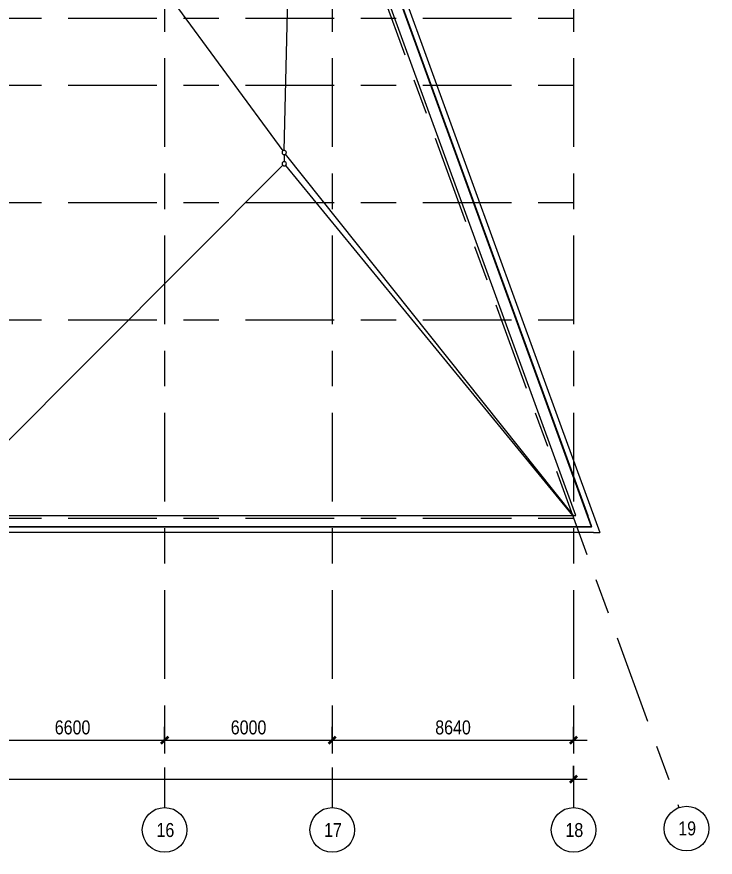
# Model space of a CAD drawing. Header units: millimetres. Extents: x 48966 to 155647, y -43515 to 26217.
# Drawn here: x 130239 to 155240, y -43515 to -13420 of the extents above; entities that cross this region are included whole.
import ezdxf

# ---------------------------------------------------------------- set-up
doc = ezdxf.new("R2010")
doc.units = ezdxf.units.MM
doc.linetypes.add('Осевые', pattern=[6350, 1270, -952.5, 3175, -952.5])
for name, color, linetype, lineweight in [('Внутренние кромки', 7, 'Continuous', 9), ('Оси', 7, 'Continuous', 9), ('Оси-1', 7, 'Continuous', 18), ('Оси-2', 7, 'Осевые', 9), ('Перекрытия', 7, 'Continuous', 9), ('Размеры', 7, 'Continuous', 9), ('Размеры-200', 7, 'Continuous', 9), ('Стены', 7, 'Continuous', 9)]:
    doc.layers.add(name, color=color, linetype=linetype, lineweight=lineweight)
doc.styles.add('Arial Narrow', font='Arial Narrow.ttf', dxfattribs={"height": 500})
doc.dimstyles.new('Диагональ_-_2_5_мм_Arial_narrow', dxfattribs={"dimscale": 304.8, "dimtxt": 511.715487, "dimasz": 0.787402, "dimexe": 1.574803, "dimexo": 0.0625, "dimgap": 0.19685, "dimtad": 1, "dimdec": 0, "dimzin": 0, "dimdsep": 46, "dimtxsty": 'Arial Narrow', "dimblk1": 'OBLIQUE', "dimblk2": 'OBLIQUE', "dimsah": 1, "dimcen": 0.09, "dimdle": 1.574803, "dimazin": 0, "dimtfac": 1, "dimtdec": 4, "dimtix": 1, "dimtmove": 0, "dimatfit": 3, "dimfxl": 1.574803, "dimfxlon": 1, "dimtvp": 1, "dimtolj": 1, "dimtzin": 0, "dimarcsym": 2})

# ---------------------------------------------------------------- blocks, each defined once
blk = doc.blocks.new('Ось сетки - По умолчанию 2-349628-План 5-го этажа на отм_ _12_600')
at = {"layer": 'Оси-1'}
blk.add_circle((0, 0), 4, dxfattribs=at)
blk = doc.blocks.new('DIMBLOCK1-План 5-го этажа на отм_ _12_600')
at = {"layer": 'Размеры-200', "lineweight": 35, "transparency": 16777216}
for points in [[(57332, -40724), (57452, -40604), (57212, -40844)], [(150172, -40724), (150292, -40604), (150052, -40844)]]:
    blk.add_hatch(color=256, dxfattribs=at).paths.add_polyline_path(points, flags=0)
at = {"layer": 'Размеры-200', "transparency": 16777216}
for p, q in [((57332, -40244), (57332, -41204)), ((57332, -40724), (57332, -40244)), ((150172, -40244), (150172, -41204)), ((150172, -40724), (150172, -40244)), ((56852, -40724), (150652, -40724))]:
    blk.add_line(p, q, dxfattribs=at)
at = {"layer": 'Размеры-200', "lineweight": 35, "transparency": 16777216}
for p, q in [((57452, -40604), (57212, -40844)), ((57332, -40724), (57452, -40604)), ((150292, -40604), (150052, -40844)), ((150172, -40724), (150292, -40604)), ((57212, -40844), (57332, -40724)), ((150052, -40844), (150172, -40724))]:
    blk.add_line(p, q, dxfattribs=at)
at = {"layer": 'Размеры-200', "color": 0, "transparency": 16777216, "insert": (102960, -40017), "char_height": 500, "width": 1900.66, "attachment_point": 1, "line_spacing_factor": 0.974696, "style": 'Arial Narrow'}
blk.add_mtext('92840', dxfattribs=at)
blk = doc.blocks.new('_Oblique')
at = {"color": 0, "linetype": 'ByBlock', "lineweight": -2}
blk.add_line((-0.5, -0.5), (0.5, 0.5), dxfattribs=at)
blk = doc.blocks.new('DIMBLOCK15-План 5-го этажа на отм_ _12_600')
at = {"layer": 'Размеры-200', "lineweight": 35, "transparency": 16777216}
for points in [[(128932, -39324), (129052, -39204), (128812, -39444)], [(135532, -39324), (135652, -39204), (135412, -39444)]]:
    blk.add_hatch(color=256, dxfattribs=at).paths.add_polyline_path(points, flags=0)
at = {"layer": 'Размеры-200', "transparency": 16777216}
for p, q in [((128932, -38844), (128932, -39804)), ((128932, -39324), (128932, -38844)), ((135532, -38844), (135532, -39804)), ((135532, -39324), (135532, -38844)), ((128932, -39324), (135532, -39324))]:
    blk.add_line(p, q, dxfattribs=at)
at = {"layer": 'Размеры-200', "lineweight": 35, "transparency": 16777216}
for p, q in [((129052, -39204), (128812, -39444)), ((128812, -39444), (128932, -39324)), ((128932, -39324), (129052, -39204)), ((135652, -39204), (135412, -39444)), ((135412, -39444), (135532, -39324)), ((135532, -39324), (135652, -39204))]:
    blk.add_line(p, q, dxfattribs=at)
at = {"layer": 'Размеры-200', "color": 0, "transparency": 16777216, "insert": (131598, -38617), "char_height": 500, "width": 1520.53, "attachment_point": 1, "line_spacing_factor": 0.974696, "style": 'Arial Narrow'}
blk.add_mtext('6600', dxfattribs=at)
blk = doc.blocks.new('DIMBLOCK16-План 5-го этажа на отм_ _12_600')
at = {"layer": 'Размеры-200', "lineweight": 35, "transparency": 16777216}
for points in [[(135532, -39324), (135652, -39204), (135412, -39444)], [(141532, -39324), (141652, -39204), (141412, -39444)]]:
    blk.add_hatch(color=256, dxfattribs=at).paths.add_polyline_path(points, flags=0)
at = {"layer": 'Размеры-200', "transparency": 16777216}
for p, q in [((135532, -38844), (135532, -39804)), ((135532, -39324), (135532, -38844)), ((141532, -38844), (141532, -39804)), ((141532, -39324), (141532, -38844)), ((135532, -39324), (141532, -39324))]:
    blk.add_line(p, q, dxfattribs=at)
at = {"layer": 'Размеры-200', "lineweight": 35, "transparency": 16777216}
for p, q in [((135652, -39204), (135412, -39444)), ((135412, -39444), (135532, -39324)), ((135532, -39324), (135652, -39204)), ((141652, -39204), (141412, -39444)), ((141412, -39444), (141532, -39324)), ((141532, -39324), (141652, -39204))]:
    blk.add_line(p, q, dxfattribs=at)
at = {"layer": 'Размеры-200', "color": 0, "transparency": 16777216, "insert": (137898, -38617), "char_height": 500, "width": 1520.53, "attachment_point": 1, "line_spacing_factor": 0.974696, "style": 'Arial Narrow'}
blk.add_mtext('6000', dxfattribs=at)
blk = doc.blocks.new('DIMBLOCK17-План 5-го этажа на отм_ _12_600')
at = {"layer": 'Размеры-200', "lineweight": 35, "transparency": 16777216}
for points in [[(141532, -39324), (141652, -39204), (141412, -39444)], [(150172, -39324), (150292, -39204), (150052, -39444)]]:
    blk.add_hatch(color=256, dxfattribs=at).paths.add_polyline_path(points, flags=0)
at = {"layer": 'Размеры-200', "transparency": 16777216}
for p, q in [((141532, -38844), (141532, -39804)), ((141532, -39324), (141532, -38844)), ((150172, -38844), (150172, -39804)), ((150172, -39324), (150172, -38844)), ((141532, -39324), (150652, -39324))]:
    blk.add_line(p, q, dxfattribs=at)
at = {"layer": 'Размеры-200', "lineweight": 35, "transparency": 16777216}
for p, q in [((141652, -39204), (141412, -39444)), ((141412, -39444), (141532, -39324)), ((141532, -39324), (141652, -39204)), ((150292, -39204), (150052, -39444)), ((150052, -39444), (150172, -39324)), ((150172, -39324), (150292, -39204))]:
    blk.add_line(p, q, dxfattribs=at)
at = {"layer": 'Размеры-200', "color": 0, "transparency": 16777216, "insert": (145218, -38617), "char_height": 500, "width": 1520.53, "attachment_point": 1, "line_spacing_factor": 0.974696, "style": 'Arial Narrow'}
blk.add_mtext('8640', dxfattribs=at)

msp = doc.modelspace()

# ---------------------------------------------------------------- linework, layer by layer
at = {"layer": 'Внутренние кромки'}
for p, q in [((139813.7, -18206.9), (140160.1, -3682.9)), ((129577.2, -4357.4), (139766.5, -18221.7)), ((150169.7, -31282.8), (139858.8, -18342.4)), ((139811.8, -18358.9), (139811.8, -18606.9)), ((129008.2, -29522.2), (139758.4, -18737.1)), ((139859.6, -18741.8), (150136.8, -31282.8))]:
    msp.add_line(p, q, dxfattribs=at)
at = {"layer": 'Оси-2'}
for p, q in [((129251.3, 26095.3), (153940.5, -41737.8)), ((135531.6, 25417.1), (135531.6, -41737.8)), ((141531.6, 25417.1), (141531.6, -41737.8)), ((150171.6, 25417.1), (150171.6, -41737.8)), ((150171.6, -13482.9), (50565.6, -13482.9)), ((150171.6, -15882.9), (50565.6, -15882.9)), ((150171.6, -20082.9), (50565.6, -20082.9)), ((150171.6, -24282.9), (50565.6, -24282.9)), ((150171.6, -31382.9), (50565.6, -31382.9))]:
    msp.add_line(p, q, dxfattribs=at)
at = {"layer": 'Перекрытия'}
for p, q in [((150254.8, -31282.8), (140209.3, -3682.9)), ((127270.2, -31282.8), (150136.8, -31282.8)), ((150136.8, -31282.8), (150169.7, -31282.8)), ((150169.7, -31282.8), (150254.8, -31282.8)), ((126782.6, -31682.9), (150613.4, -31682.9))]:
    msp.add_line(p, q, dxfattribs=at)
at = {"layer": 'Перекрытия', "flags": 128}
for points in [[(139766.5, -18221.7), (139753.5, -18233.9), (139743.8, -18248.6), (139737.7, -18265.3), (139735.6, -18282.9)], [(139735.6, -18282.9), (139737.5, -18299.8), (139743.2, -18315.9), (139752.3, -18330.3), (139764.3, -18342.4), (139778.8, -18351.4), (139794.9, -18357), (139811.8, -18358.9)], [(139813.7, -18206.9), (139797, -18208.3), (139781, -18213.3), (139766.5, -18221.7)], [(139811.8, -18358.9), (139828.6, -18357), (139844.5, -18351.4), (139858.8, -18342.4)], [(139887.6, -18282.9), (139885.1, -18263.5), (139877.8, -18245.5), (139866.1, -18229.9), (139850.8, -18217.8), (139832.9, -18209.9), (139813.7, -18206.9)], [(139858.8, -18342.4), (139870.9, -18330.4), (139880, -18316), (139885.7, -18299.8), (139887.6, -18282.9)], [(139811.8, -18606.9), (139794.9, -18608.7), (139778.8, -18614.3), (139764.3, -18623.4), (139752.3, -18635.4), (139743.2, -18649.8), (139737.5, -18665.9), (139735.6, -18682.9)], [(139887.6, -18682.9), (139885, -18663.2), (139877.5, -18644.9), (139865.4, -18629.2), (139849.8, -18617.1), (139831.5, -18609.5), (139811.8, -18606.9)], [(139735.6, -18682.9), (139737.1, -18697.9), (139741.5, -18712.3), (139748.7, -18725.6), (139758.4, -18737.1)], [(139758.4, -18737.1), (139773, -18748.4), (139789.9, -18755.7), (139808.1, -18758.8), (139826.5, -18757.4), (139844, -18751.6), (139859.6, -18741.8)], [(139859.6, -18741.8), (139871.4, -18729.8), (139880.3, -18715.5), (139885.8, -18699.6), (139887.6, -18682.9)]]:
    msp.add_lwpolyline(points, dxfattribs=at)
at = {"layer": 'Стены'}
for p, q in [((150254.8, -31282.8), (133796.7, 13935.5)), ((149537.5, -28179.6), (134198.1, 13965.1)), ((134210, 13969.5), (150680.5, -31282.8)), ((134390, 14037.1), (149730.1, -28109.5)), ((149537.5, -28179.6), (149537.7, -28179.5)), ((150813, -31683.5), (149537.7, -28179.5)), ((149730.3, -28109.4), (149730.1, -28109.5)), ((149730.3, -28109.4), (151105.8, -31888.5)), ((127270.2, -31282.8), (150254.8, -31282.8)), ((150826.1, -31682.8), (150680.5, -31282.8)), ((150887.6, -31888.5), (126189.5, -31888.5)), ((150826.1, -31682.8), (126782.5, -31682.8)), ((126783, -31683.5), (150813, -31683.5)), ((150887.6, -31888.5), (151105.8, -31888.5))]:
    msp.add_line(p, q, dxfattribs=at)

# ---------------------------------------------------------------- block references
at = {"layer": 'Оси-1', "xscale": 199.9999999999999, "yscale": 199.9999999999999, "zscale": 199.9999999999999}
for p, rotation in [((154214.1, -42489.6), 199.9999999999993), ((135531.6, -42537.8), 180), ((141531.6, -42537.8), 180), ((150171.6, -42537.8), 180)]:
    msp.add_blockref('Ось сетки - По умолчанию 2-349628-План 5-го этажа на отм_ _12_600', p, dxfattribs=dict(at, rotation=rotation))

# ---------------------------------------------------------------- texts
at = {"layer": 'Оси', "char_height": 500, "width": 769.62, "attachment_point": 1, "style": 'Arial Narrow'}
for s, insert in [('16', (135239.4, -42291.7)), ('17', (141239.4, -42291.7)), ('18', (149879.4, -42291.7)), ('19', (153918.7, -42232.8))]:
    msp.add_mtext(s, dxfattribs=dict(at, insert=insert))

# ---------------------------------------------------------------- dimensions: what is measured, and where the dimension line sits
at = {"layer": 'Размеры'}
for base, p1, p2, override, picture, middle in [((135531.6, -39323.6), (128931.6, -38843.6), (135531.6, -38843.6), {"dimpost": '<>', "dimfxl": 6600}, 'DIMBLOCK15-План 5-го этажа на отм_ _12_600', (132231.6, -39008.3)), ((141531.6, -39323.6), (135531.6, -38843.6), (141531.6, -38843.6), {"dimpost": '<>', "dimfxl": 6000}, 'DIMBLOCK16-План 5-го этажа на отм_ _12_600', (138531.6, -39008.3)), ((150171.6, -39323.6), (141531.6, -38843.6), (150171.6, -38843.6), {"dimpost": '<>', "dimfxl": 8640}, 'DIMBLOCK17-План 5-го этажа на отм_ _12_600', (145851.6, -39008.3)), ((150171.6, -40723.6), (57331.6, -40243.6), (150171.6, -40243.6), {"dimpost": '<>', "dimfxl": 92840}, 'DIMBLOCK1-План 5-го этажа на отм_ _12_600', (103751.6, -40408.3))]:
    dim = msp.add_linear_dim(base=base, p1=p1, p2=p2, dimstyle='Диагональ_-_2_5_мм_Arial_narrow', override=override, dxfattribs=at)
    dim.commit()
    dim.dimension.update_dxf_attribs({"geometry": picture, "text_midpoint": middle})

doc.saveas('drawing.dxf')
